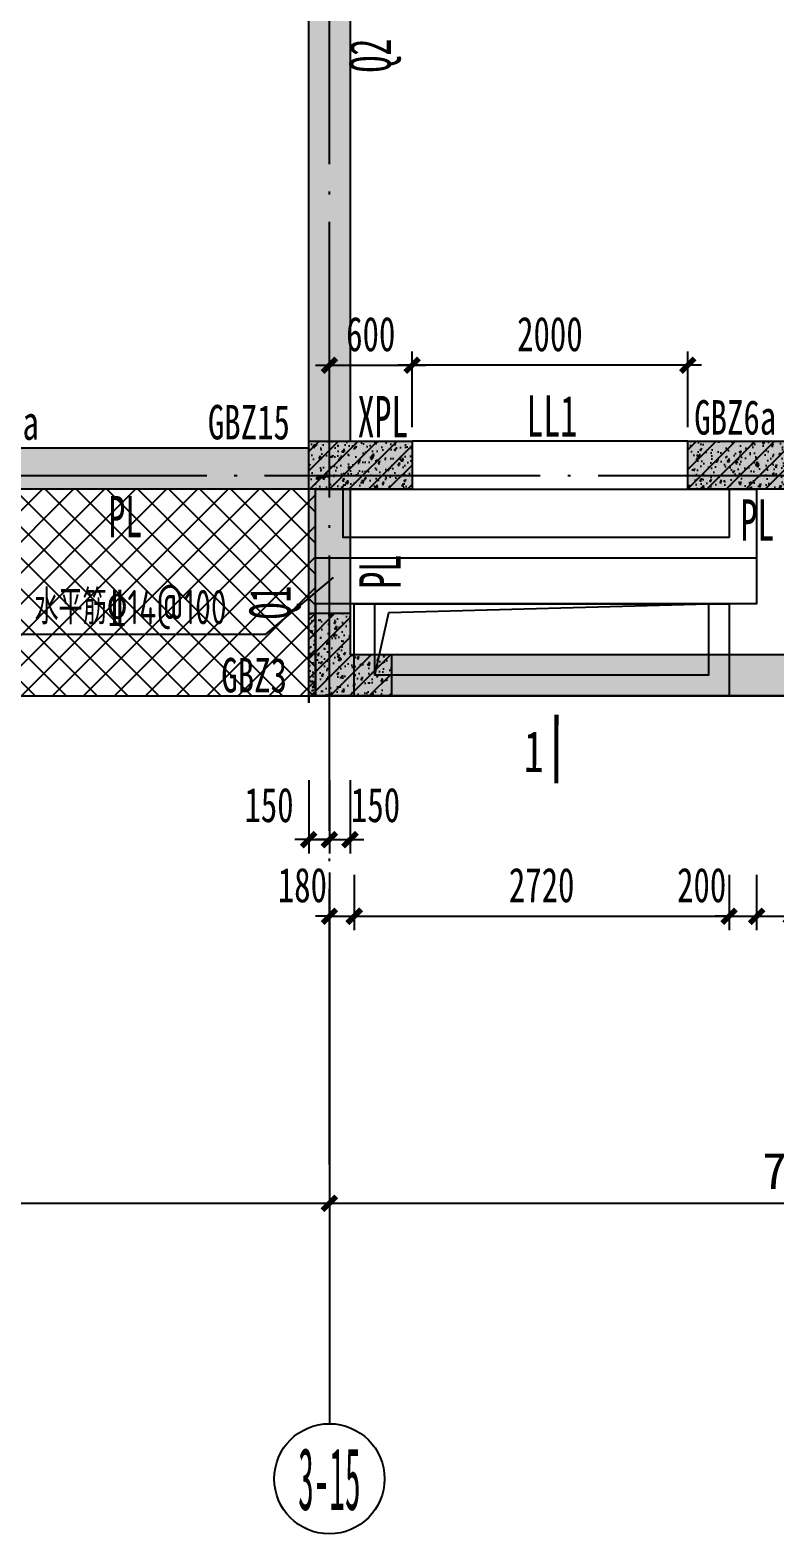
# Model space of a CAD drawing. Extents: x -3200781797 to -8106663, y 494714 to 1244925.
# Drawn here: x -8142954 to -8137549, y 599811 to 610726 of the extents above; entities that cross this region are included whole.
import ezdxf
from ezdxf.enums import TextEntityAlignment as Align

# ---------------------------------------------------------------- set-up
doc = ezdxf.new("R2010")
doc.units = 0
doc.header["$LTSCALE"] = 1000
doc.header["$MEASUREMENT"] = 0
for name, pattern in [('3#-轴线$0$DOTE', [2.42, 2, -0.2, 0.02, -0.2]), ('3#4#5#模板$0$CONTINOUS', [0]), ('DASH', [0.35, 0.25, -0.1])]:
    doc.linetypes.add(name, pattern=pattern)
doc.layers.get('Defpoints').update_dxf_attribs({"color": 30, "linetype": 'DASH'})
for name, color, linetype in [('3#-夹层$0$S-SLAB-HOLE', 5, 'Continuous'), ('3#-夹层$0$S-WALL', 40, 'Continuous'), ('3#-夹层$0$S-WALL-BEAM', 120, 'Continuous'), ('3#-夹层$0$S-WALL-HATC', 253, 'Continuous'), ('3#-轴线$0$3#-轴号$0$A-ANNO-AXIS-CIRC', 3, 'Continuous'), ('3#-轴线$0$3#-轴号$0$A-ANNO-AXIS-TEXT', 7, 'Continuous'), ('3#-轴线$0$3#-轴号$0$A-ANNO-DIMS', 3, 'Continuous'), ('3#-轴线$0$A-ANNO-DOTE', 10, '3#-轴线$0$DOTE'), ('3#-轴线$0$AXIS_TEXT', 7, 'Continuous'), ('3#4#5#模板$0$00-板边线', 7, 'Continuous'), ('3#4#5#模板$0$S-ANNO-TEXT', 7, 'Continuous'), ('3#4#5#模板$0$S-SLAB-TEXT', 120, 'Continuous'), ('3#4#5#模板$0$S-WALL-COLU', 252, '3#4#5#模板$0$CONTINOUS'), ('3#4#5#模板$0$S-WALL-COLU-HATC', 16, 'Continuous'), ('DIM', 3, 'Continuous'), ('S-PC-FQ-WYQ', 4, 'Continuous'), ('S-WALL-BEAM-TEXT', 2, 'Continuous'), ('S-WALL-COLU-TEXT', 2, 'Continuous'), ('S-WALL-DIMS', 50, 'Continuous'), ('THICK', 6, 'Continuous')]:
    doc.layers.add(name, color=color, linetype=linetype)
doc.layers.add('WALL-TEXT', color=2, linetype='Continuous', lineweight=25)
doc.styles.add('3#-轴线$0$3#-轴号$0$_TCH_AXIS', font='')
doc.styles.add('3#-轴线$0$3#-轴号$0$_TCH_DIM_T3', font='')
doc.styles.add('3#-轴线$0$COMPLEX', font='COMPLEX')
doc.styles.add('TSSD_Dimension', font='', dxfattribs={"width": 0.7})
doc.styles.add('TSSD_Rein', font='tssdeng.shx', dxfattribs={"width": 0.7, "bigfont": 'hztxt.shx'})
doc.styles.add('楷体', font='', dxfattribs={"width": 0.6})
doc.styles.add('楷体GB312', font='', dxfattribs={"width": 0.8})
doc.styles.get('3#-轴线$0$3#-轴号$0$_TCH_AXIS').set_extended_font_data('SimSun')
doc.styles.get('3#-轴线$0$3#-轴号$0$_TCH_DIM_T3').set_extended_font_data('SimSun')
doc.styles.get('TSSD_Dimension').set_extended_font_data('KaiTi_GB2312')
doc.styles.get('楷体').set_extended_font_data('KaiTi_GB2312')
doc.styles.get('楷体GB312').set_extended_font_data('楷体_GB2312')
doc.dimstyles.new('3#-轴线$0$3#-轴号$0$_TCH_ARCH&&100', dxfattribs={"dimtxt": 264.345992, "dimasz": 100, "dimexe": 250, "dimexo": 300, "dimgap": 100, "dimtad": 1, "dimdec": 0, "dimzin": 0, "dimdsep": 46, "dimtxsty": '3#-轴线$0$3#-轴号$0$_TCH_DIM_T3', "dimblk": '3#-轴线$0$3#-轴号$0$_ArchTick', "dimcen": 0.09, "dimclrt": 7, "dimazin": 2, "dimtfac": 1, "dimtdec": 0, "dimtix": 1, "dimtmove": 2, "dimatfit": 3, "dimfxl": 100, "dimtolj": 1, "dimtzin": 0, "dimarcsym": 0})
doc.dimstyles.new('TSSD_100_100', dxfattribs={"dimtxt": 250, "dimasz": 100, "dimexe": 100, "dimexo": 250, "dimgap": 100, "dimtad": 1, "dimdec": 0, "dimzin": 0, "dimdsep": 46, "dimtxsty": 'TSSD_Dimension', "dimblk": 'ARCHTICK', "dimcen": 0, "dimdle": 100, "dimclrt": 7, "dimadec": 0, "dimazin": 0, "dimtfac": 1, "dimtdec": 0, "dimtix": 1, "dimtmove": 2, "dimatfit": 3, "dimfxl": 1, "dimtolj": 1, "dimtzin": 0, "dimarcsym": 0})
doc.dimstyles.new('TSSD_100_100$0', dxfattribs={"dimtxt": 250, "dimasz": 100, "dimexe": 100, "dimexo": 0, "dimgap": 100, "dimtad": 1, "dimdec": 0, "dimzin": 0, "dimdsep": 46, "dimtxsty": 'TSSD_Dimension', "dimblk1": 'ARCHTICK', "dimblk2": 'ARCHTICK', "dimsah": 1, "dimcen": 0, "dimclrt": 7, "dimadec": 0, "dimazin": 0, "dimtfac": 1, "dimtdec": 0, "dimtix": 1, "dimtmove": 2, "dimatfit": 3, "dimldrblk": 'ARCHTICK', "dimfxl": 300, "dimfxlon": 1, "dimtvp": 0.7, "dimtolj": 1, "dimtzin": 0, "dimarcsym": 0})

# ---------------------------------------------------------------- blocks, each defined once
blk = doc.blocks.new('_ArchTick')
at = {"color": 0, "linetype": 'ByBlock', "const_width": 0.4}
blk.add_lwpolyline([(-0.5, -0.5), (0.5, 0.5)], dxfattribs=at)
blk = doc.blocks.new('*D302')
at = {"layer": 'Defpoints', "color": 0, "transparency": 16777216}
for p in [(-8140182, 608293), (-8140782, 607593), (-8140182, 607593)]:
    blk.add_point(p, dxfattribs=at)
at = {"layer": 'S-WALL-DIMS', "color": 0, "lineweight": -2, "transparency": 16777216}
for p, q in [((-8140782, 607843), (-8140782, 608393)), ((-8140182, 607843), (-8140182, 608393)), ((-8140882, 608293), (-8140082, 608293))]:
    blk.add_line(p, q, dxfattribs=at)
at = {"layer": 'S-WALL-DIMS', "color": 0, "lineweight": -2, "transparency": 16777216, "xscale": 100, "yscale": 100, "zscale": 100, "rotation": 180}
blk.add_blockref('_ArchTick', (-8140782, 608293), dxfattribs=at)
at = {"layer": 'S-WALL-DIMS', "color": 0, "lineweight": -2, "transparency": 16777216, "xscale": 100, "yscale": 100, "zscale": 100}
blk.add_blockref('_ArchTick', (-8140182, 608293), dxfattribs=at)
at = {"layer": 'S-WALL-DIMS', "color": 7, "transparency": 16777216, "insert": (-8140482, 608518), "char_height": 250, "attachment_point": 5, "style": 'TSSD_Dimension'}
blk.add_mtext('\\A1;600', dxfattribs=at)
blk = doc.blocks.new('*D138')
at = {"layer": 'Defpoints', "color": 0, "transparency": 16777216}
for p in [(-8140182, 608293), (-8140182, 607593), (-8138182, 607593)]:
    blk.add_point(p, dxfattribs=at)
at = {"layer": 'S-WALL-DIMS', "color": 0, "lineweight": -2, "transparency": 16777216}
for p, q in [((-8140182, 607843), (-8140182, 608393)), ((-8138182, 607843), (-8138182, 608393)), ((-8138082, 608293), (-8140282, 608293))]:
    blk.add_line(p, q, dxfattribs=at)
at = {"layer": 'S-WALL-DIMS', "color": 0, "lineweight": -2, "transparency": 16777216, "xscale": 100, "yscale": 100, "zscale": 100, "rotation": 180}
blk.add_blockref('_ArchTick', (-8140182, 608293), dxfattribs=at)
at = {"layer": 'S-WALL-DIMS', "color": 0, "lineweight": -2, "transparency": 16777216, "xscale": 100, "yscale": 100, "zscale": 100}
blk.add_blockref('_ArchTick', (-8138182, 608293), dxfattribs=at)
at = {"layer": 'S-WALL-DIMS', "color": 7, "transparency": 16777216, "insert": (-8139182, 608518), "char_height": 250, "attachment_point": 5, "style": 'TSSD_Dimension'}
blk.add_mtext('\\A1;2000', dxfattribs=at)
blk = doc.blocks.new('xpl-jia-3')
at = {"layer": 'S-WALL-BEAM-TEXT', "style": '楷体', "width": 0.6}
for s, p in [('XPL', (-8190577, 607770)), ('PL', (-8192385, 607045)), ('PL', (-8187799, 607020))]:
    blk.add_text(s, height=300, dxfattribs=at).set_placement(p)
blk.add_text('PL', height=300, rotation=90, dxfattribs=at).set_placement((-8190266, 606672))
blk = doc.blocks.new('3-an-jia')
at = {"layer": 'S-WALL-COLU-TEXT', "style": '楷体GB312', "width": 0.7}
blk.add_text('GBZ6a', height=250, rotation=0.0005, dxfattribs=at).set_placement((-7938077, 607785))
for s, p in [('GBZ15a', (-7943546, 607747)), ('GBZ15', (-7941606, 607750)), ('GBZ3', (-7941508, 605914))]:
    blk.add_text(s, height=250, dxfattribs=at).set_placement(p)
blk = doc.blocks.new('q1')
at = {"layer": 'WALL-TEXT', "style": '楷体', "width": 0.6}
for s, p in [('Q2', (-8136137, 461715)), ('Q1', (-8136863, 457746))]:
    blk.add_text(s, height=300, rotation=90, dxfattribs=at).set_placement(p)
blk = doc.blocks.new('*D882')
at = {"layer": 'Defpoints', "color": 0, "transparency": 16777216}
for p in [(69050, -113649), (69200, -113649), (69200, -114331)]:
    blk.add_point(p, dxfattribs=at)
at = {"layer": 'DIM', "color": 0, "lineweight": -2, "transparency": 16777216}
for p, q in [((69050, -113899), (69050, -114431)), ((69200, -113899), (69200, -114431)), ((69050, -114331), (68950, -114331)), ((69050, -114331), (69200, -114331)), ((69200, -114331), (69300, -114331))]:
    blk.add_line(p, q, dxfattribs=at)
at = {"layer": 'DIM', "color": 0, "lineweight": -2, "transparency": 16777216, "xscale": 100, "yscale": 100, "zscale": 100}
blk.add_blockref('_ArchTick', (69050, -114331), dxfattribs=at)
at = {"layer": 'DIM', "color": 0, "lineweight": -2, "transparency": 16777216, "xscale": 100, "yscale": 100, "zscale": 100, "rotation": 180}
blk.add_blockref('_ArchTick', (69200, -114331), dxfattribs=at)
at = {"layer": 'DIM', "color": 7, "transparency": 16777216, "insert": (68762, -114081), "char_height": 250, "attachment_point": 5, "style": 'TSSD_Dimension'}
blk.add_mtext('\\A1;150', dxfattribs=at)
blk = doc.blocks.new('*D883')
at = {"layer": 'Defpoints', "color": 0, "transparency": 16777216}
for p in [(69200, -113649), (69350, -113649), (69350, -114331)]:
    blk.add_point(p, dxfattribs=at)
at = {"layer": 'DIM', "color": 0, "lineweight": -2, "transparency": 16777216}
for p, q in [((69200, -113899), (69200, -114431)), ((69350, -113899), (69350, -114431)), ((69200, -114331), (69100, -114331)), ((69200, -114331), (69350, -114331)), ((69350, -114331), (69450, -114331))]:
    blk.add_line(p, q, dxfattribs=at)
at = {"layer": 'DIM', "color": 0, "lineweight": -2, "transparency": 16777216, "xscale": 100, "yscale": 100, "zscale": 100}
blk.add_blockref('_ArchTick', (69200, -114331), dxfattribs=at)
at = {"layer": 'DIM', "color": 0, "lineweight": -2, "transparency": 16777216, "xscale": 100, "yscale": 100, "zscale": 100, "rotation": 180}
blk.add_blockref('_ArchTick', (69350, -114331), dxfattribs=at)
at = {"layer": 'DIM', "color": 7, "transparency": 16777216, "insert": (69535, -114081), "char_height": 250, "attachment_point": 5, "style": 'TSSD_Dimension'}
blk.add_mtext('\\A1;150', dxfattribs=at)
blk = doc.blocks.new('*D1014')
at = {"layer": 'Defpoints', "color": 0, "transparency": 16777216}
for p in [(-8140782, 605893), (-8140602, 605893), (-8140602, 604294)]:
    blk.add_point(p, dxfattribs=at)
at = {"layer": 'DIM', "color": 0, "lineweight": -2, "transparency": 16777216}
for p, q in [((-8140782, 604594), (-8140782, 604194)), ((-8140602, 604594), (-8140602, 604194)), ((-8140782, 604294), (-8140882, 604294)), ((-8140782, 604294), (-8140602, 604294)), ((-8140602, 604294), (-8140502, 604294))]:
    blk.add_line(p, q, dxfattribs=at)
at = {"layer": 'DIM', "color": 0, "lineweight": -2, "transparency": 16777216, "xscale": 100, "yscale": 100, "zscale": 100}
blk.add_blockref('_ArchTick', (-8140782, 604294), dxfattribs=at)
at = {"layer": 'DIM', "color": 0, "lineweight": -2, "transparency": 16777216, "xscale": 100, "yscale": 100, "zscale": 100, "rotation": 180}
blk.add_blockref('_ArchTick', (-8140602, 604294), dxfattribs=at)
at = {"layer": 'DIM', "color": 7, "transparency": 16777216, "insert": (-8140978, 604519), "char_height": 250, "attachment_point": 5, "style": 'TSSD_Dimension'}
blk.add_mtext('\\A1;180', dxfattribs=at)
blk = doc.blocks.new('*D1015')
at = {"layer": 'Defpoints', "color": 0, "transparency": 16777216}
for p in [(-8140602, 605893), (-8137882, 605893), (-8137882, 604294)]:
    blk.add_point(p, dxfattribs=at)
at = {"layer": 'DIM', "color": 0, "lineweight": -2, "transparency": 16777216}
for p, q in [((-8140602, 604594), (-8140602, 604194)), ((-8137882, 604594), (-8137882, 604194)), ((-8140602, 604294), (-8137882, 604294))]:
    blk.add_line(p, q, dxfattribs=at)
at = {"layer": 'DIM', "color": 0, "lineweight": -2, "transparency": 16777216, "xscale": 100, "yscale": 100, "zscale": 100, "rotation": 180}
blk.add_blockref('_ArchTick', (-8140602, 604294), dxfattribs=at)
at = {"layer": 'DIM', "color": 0, "lineweight": -2, "transparency": 16777216, "xscale": 100, "yscale": 100, "zscale": 100}
blk.add_blockref('_ArchTick', (-8137882, 604294), dxfattribs=at)
at = {"layer": 'DIM', "color": 7, "transparency": 16777216, "insert": (-8139242, 604519), "char_height": 250, "attachment_point": 5, "style": 'TSSD_Dimension'}
blk.add_mtext('\\A1;2720', dxfattribs=at)
blk = doc.blocks.new('*D1016')
at = {"layer": 'Defpoints', "color": 0, "transparency": 16777216}
for p in [(-8137882, 605893), (-8137682, 605893), (-8137682, 604294)]:
    blk.add_point(p, dxfattribs=at)
at = {"layer": 'DIM', "color": 0, "lineweight": -2, "transparency": 16777216}
for p, q in [((-8137882, 604594), (-8137882, 604194)), ((-8137682, 604594), (-8137682, 604194)), ((-8137882, 604294), (-8137982, 604294)), ((-8137882, 604294), (-8137682, 604294)), ((-8137682, 604294), (-8137582, 604294))]:
    blk.add_line(p, q, dxfattribs=at)
at = {"layer": 'DIM', "color": 0, "lineweight": -2, "transparency": 16777216, "xscale": 100, "yscale": 100, "zscale": 100}
blk.add_blockref('_ArchTick', (-8137882, 604294), dxfattribs=at)
at = {"layer": 'DIM', "color": 0, "lineweight": -2, "transparency": 16777216, "xscale": 100, "yscale": 100, "zscale": 100, "rotation": 180}
blk.add_blockref('_ArchTick', (-8137682, 604294), dxfattribs=at)
at = {"layer": 'DIM', "color": 7, "transparency": 16777216, "insert": (-8138081, 604519), "char_height": 250, "attachment_point": 5, "style": 'TSSD_Dimension'}
blk.add_mtext('\\A1;200', dxfattribs=at)
blk = doc.blocks.new('*D1017')
at = {"layer": 'Defpoints', "color": 0, "transparency": 16777216}
for p in [(-8137682, 605893), (-8137432, 605893), (-8137432, 604294)]:
    blk.add_point(p, dxfattribs=at)
at = {"layer": 'DIM', "color": 0, "lineweight": -2, "transparency": 16777216}
for p, q in [((-8137682, 604594), (-8137682, 604194)), ((-8137432, 604594), (-8137432, 604194)), ((-8137682, 604294), (-8137432, 604294))]:
    blk.add_line(p, q, dxfattribs=at)
at = {"layer": 'DIM', "color": 0, "lineweight": -2, "transparency": 16777216, "xscale": 100, "yscale": 100, "zscale": 100, "rotation": 180}
blk.add_blockref('_ArchTick', (-8137682, 604294), dxfattribs=at)
at = {"layer": 'DIM', "color": 0, "lineweight": -2, "transparency": 16777216, "xscale": 100, "yscale": 100, "zscale": 100}
blk.add_blockref('_ArchTick', (-8137432, 604294), dxfattribs=at)
at = {"layer": 'DIM', "color": 7, "transparency": 16777216, "insert": (-8137234, 604519), "char_height": 250, "attachment_point": 5, "style": 'TSSD_Dimension'}
blk.add_mtext('\\A1;250', dxfattribs=at)
blk = doc.blocks.new('3#-轴线$0$_AXISO')
blk.add_circle((0, 0), 0.5)
at = {"layer": '3#-轴线$0$AXIS_TEXT', "style": '3#-轴线$0$COMPLEX', "width": 1.041667}
blk.add_attdef('A', text='', height=0.56, dxfattribs=at).set_placement((-0.25, -0.28), (0.25, -0.28), align=Align.FIT)
blk = doc.blocks.new('3#-轴线$0$3#-轴号$0$_ArchTick')
at = {"color": 0, "linetype": 'ByBlock', "const_width": 0.4}
blk.add_lwpolyline([(-0.5, -0.5), (0.5, 0.5)], dxfattribs=at)
blk = doc.blocks.new('*D2031')
at = {"layer": '3#-轴线$0$3#-轴号$0$A-ANNO-DIMS', "color": 0, "lineweight": -2, "transparency": 16777216}
for p, q in [((24350, -15882), (24350, -16632)), ((31350, -15882), (31350, -16632)), ((24350, -16382), (31350, -16382))]:
    blk.add_line(p, q, dxfattribs=at)
at = {"layer": 'Defpoints', "color": 0, "transparency": 16777216}
for p in [(24350, -15582), (31350, -15582), (31350, -16382)]:
    blk.add_point(p, dxfattribs=at)
at = {"layer": '3#-轴线$0$3#-轴号$0$A-ANNO-DIMS', "color": 0, "lineweight": -2, "transparency": 16777216, "xscale": 100, "yscale": 100, "zscale": 100, "rotation": 180}
blk.add_blockref('3#-轴线$0$3#-轴号$0$_ArchTick', (24350, -16382), dxfattribs=at)
at = {"layer": '3#-轴线$0$3#-轴号$0$A-ANNO-DIMS', "color": 0, "lineweight": -2, "transparency": 16777216, "xscale": 100, "yscale": 100, "zscale": 100}
blk.add_blockref('3#-轴线$0$3#-轴号$0$_ArchTick', (31350, -16382), dxfattribs=at)
at = {"layer": '3#-轴线$0$3#-轴号$0$A-ANNO-DIMS', "color": 7, "transparency": 16777216, "insert": (27850, -16149), "char_height": 264.3, "attachment_point": 5, "style": '3#-轴线$0$3#-轴号$0$_TCH_DIM_T3'}
blk.add_mtext('\\A1;7000', dxfattribs=at)
blk = doc.blocks.new('*D2032')
at = {"layer": '3#-轴线$0$3#-轴号$0$A-ANNO-DIMS', "color": 0, "lineweight": -2, "transparency": 16777216}
for p, q in [((31350, -15882), (31350, -16632)), ((38350, -15882), (38350, -16632)), ((31350, -16382), (38350, -16382))]:
    blk.add_line(p, q, dxfattribs=at)
at = {"layer": 'Defpoints', "color": 0, "transparency": 16777216}
for p in [(31350, -15582), (38350, -15582), (38350, -16382)]:
    blk.add_point(p, dxfattribs=at)
at = {"layer": '3#-轴线$0$3#-轴号$0$A-ANNO-DIMS', "color": 0, "lineweight": -2, "transparency": 16777216, "xscale": 100, "yscale": 100, "zscale": 100, "rotation": 180}
blk.add_blockref('3#-轴线$0$3#-轴号$0$_ArchTick', (31350, -16382), dxfattribs=at)
at = {"layer": '3#-轴线$0$3#-轴号$0$A-ANNO-DIMS', "color": 0, "lineweight": -2, "transparency": 16777216, "xscale": 100, "yscale": 100, "zscale": 100}
blk.add_blockref('3#-轴线$0$3#-轴号$0$_ArchTick', (38350, -16382), dxfattribs=at)
at = {"layer": '3#-轴线$0$3#-轴号$0$A-ANNO-DIMS', "color": 7, "transparency": 16777216, "insert": (34850, -16149), "char_height": 264.3, "attachment_point": 5, "style": '3#-轴线$0$3#-轴号$0$_TCH_DIM_T3'}
blk.add_mtext('\\A1;7000', dxfattribs=at)
blk = doc.blocks.new('3#4#5#模板$0$A$C3a591143')
at = {"layer": '3#4#5#模板$0$00-板边线'}
h = blk.add_hatch(dxfattribs=at)
h.set_pattern_fill('ANSI37', color=30, scale=100)
h.set_pattern_definition([(45, (-4272.53, -115284.81), (-112.2532, 112.2532), []), (135, (-4272.53, -115284.81), (-112.2532, -112.2532), [])])
h.paths.add_polyline_path([(32080, 1515), (34780, 1516), (34780, 3015), (32080, 3015)])
at = {"color": 3}
for points in [[(37980, 2515), (34780, 2515), (34780, 3015), (37980, 3015)], [(37780, 2665), (34980, 2665), (34980, 3015), (37780, 3015)]]:
    blk.add_lwpolyline(points, close=True, dxfattribs=at)
blk.add_lwpolyline([(34780, 1515), (45430, 1515), (45430, 2185), (42100, 2185), (42100, 3015), (37980, 3015), (37980, 2185), (34780, 2185)], close=True)
at = {"color": 6}
for points in [[(35061, 2185), (37780, 2185), (37780, 1515), (35061, 1515)], [(35211, 2185), (37630, 2185), (37630, 1665), (35210, 1665)]]:
    blk.add_lwpolyline(points, close=True, dxfattribs=at)
blk.add_lwpolyline([(35210, 1665), (35311, 2121), (37630, 2185)], dxfattribs=at)
at = {"layer": '3#4#5#模板$0$00-板边线', "color": 30}
blk.add_lwpolyline([(32080, 1515), (34780, 1516), (34780, 3015), (32080, 3015)], close=True, dxfattribs=at)
at = {"layer": '3#4#5#模板$0$00-板边线', "color": 1}
blk.add_lwpolyline([(34780, 3015), (37980, 3015), (37980, 2185), (34780, 2185)], close=True, dxfattribs=at)
blk = doc.blocks.new('Q-BIM')
at = {"layer": 'DIM'}
for base, p1, p2, picture, middle in [((69200, -114331.2), (69050, -113649.5), (69200, -113649.5), '*D882', (68761.9, -114081.2)), ((69350, -114331.2), (69200, -113649.5), (69350, -113649.5), '*D883', (69534.7, -114081.2))]:
    dim = blk.add_linear_dim(base=base, p1=p1, p2=p2, dimstyle='TSSD_100_100', dxfattribs=at)
    dim.commit()
    dim.dimension.update_dxf_attribs({"geometry": picture, "text_midpoint": middle, "dimtype": 128})
blk = doc.blocks.new('3#-轴线$0$3#-轴号')
at = {"layer": '3#-轴线$0$3#-轴号$0$A-ANNO-AXIS-CIRC'}
blk.add_line((31350, -13981.5), (31350, -17981.5), dxfattribs=at)
ref = blk.add_blockref('3#-轴线$0$_AXISO', (31350, -18381.5), dxfattribs=dict(at, xscale=800, yscale=800, zscale=800))
ref.add_attrib('A', '3-15', dxfattribs={"layer": '3#-轴线$0$3#-轴号$0$A-ANNO-AXIS-TEXT', "height": 452.55, "style": '3#-轴线$0$3#-轴号$0$_TCH_AXIS', "width": 0.349609}).set_placement((31123.7, -18607.8), (31576.3, -18607.8), align=Align.FIT)
at = {"layer": '3#-轴线$0$3#-轴号$0$A-ANNO-DIMS'}
for p1, p2, picture, middle in [((24350, -15581.5), (31350, -15581.5), '*D2031', (27850, -16149.3)), ((31350, -15581.5), (38350, -15581.5), '*D2032', (34850, -16149.3))]:
    dim = blk.add_aligned_dim(p1=p1, p2=p2, distance=-800, dimstyle='3#-轴线$0$3#-轴号$0$_TCH_ARCH&&100', dxfattribs=at)
    dim.commit()
    dim.dimension.update_dxf_attribs({"geometry": picture, "text_midpoint": middle})
blk = doc.blocks.new('3#-轴线')
at = {"layer": '3#-轴线$0$A-ANNO-DOTE'}
for points in [[(31350, -16100), (31350, -7100)], [(-3000, -11100), (44800, -11100)]]:
    blk.add_lwpolyline(points, dxfattribs=at)
blk.add_blockref('3#-轴线$0$3#-轴号', (0, 0))
blk = doc.blocks.new('3#-夹层')
at = {"layer": '3#-夹层$0$S-WALL-HATC'}
h = blk.add_hatch(color=256, dxfattribs=at)
h.paths.add_polyline_path([(13550, -11200), (13950, -11200), (13950, -10850), (13550, -10850), (13550, -4800), (13550, -4700), (13250, -4700), (13250, -4800), (13250, -10900), (10600, -10900), (10600, -7200), (11750, -7200), (11750, -4700), (8800, -4700), (8800, -4600), (8500, -4600), (8500, -5000), (9050, -5000), (9050, -7300), (10300, -7300), (10300, -10850), (9850, -10850), (9850, -11200), (10300, -11200), (10300, -12400), (3550, -12400), (3550, -12000), (3200, -12000), (3200, -12400), (200, -12400), (200, -11200), (700, -11200), (700, -10850), (200, -10850), (200, -5050), (200, -4450), (200, -3400), (2000, -3400), (2000, -3050), (200, -3050), (200, -200), (700, -200), (700, 100), (200, 100), (200, 1350), (5850, 1350), (5850, 100), (5300, 100), (5300, -200), (5570, -200), (5570, -100), (5850, -100), (5850, -200), (6300, -200), (8500, -200), (8500, -3050), (7800, -3050), (7800, -3400), (8500, -3400), (8800, -3400), (8800, -3300), (8800, 100), (6100, 100), (6100, 1600), (-100, 1600), (-100, -11100), (-100, -12700), (3450, -12700), (10600, -12700), (10600, -11200), (13250, -11200), (13250, -12700), (28550, -12700), (28550, -11200), (31200, -11200), (31200, -12700), (41900, -12700), (41900, 1600), (35700, 1600), (35700, 100), (33000, 100), (33000, -3300), (33000, -3400), (33300, -3400), (34000, -3400), (34000, -3050), (33300, -3050), (33300, -200), (35500, -200), (35950, -200), (35950, -100), (36230, -100), (36230, -200), (36500, -200), (36500, 100), (35950, 100), (35950, 1350), (41600, 1350), (41600, 100), (41100, 100), (41100, -200), (41600, -200), (41600, -3050), (39800, -3050), (39800, -3400), (41600, -3400), (41600, -4450), (41600, -5050), (41600, -10850), (41100, -10850), (41100, -11200), (41600, -11200), (41600, -12400), (38600, -12400), (38600, -12000), (38250, -12000), (38250, -12400), (31500, -12400), (31500, -11200), (31950, -11200), (31950, -10850), (31500, -10850), (31500, -7300), (32750, -7300), (32750, -5000), (33300, -5000), (33300, -4600), (33000, -4600), (33000, -4700), (30050, -4700), (30050, -7200), (31200, -7200), (31200, -10900), (28550, -10900), (28550, -4800), (28550, -4700), (28250, -4700), (28250, -4800), (28250, -10850), (27850, -10850), (27850, -11200), (28250, -11200), (28250, -12400), (21075, -12400), (21075, -11200), (21600, -11200), (21600, -10850), (21075, -10850), (21075, -5300), (21800, -5300), (21800, -3400), (24100, -3400), (24450, -3400), (26148, -3400), (26148, -3100), (24350, -3100), (21500, -3100), (21500, -5000), (20900, -5000), (20300, -5000), (20300, -3100), (17452, -3100), (15652, -3100), (15652, -3400), (17350, -3400), (17700, -3400), (20000, -3400), (20000, -5300), (20725, -5300), (20725, -10850), (20200, -10850), (20200, -11200), (20725, -11200), (20725, -12400), (13550, -12400)])
h.paths.add_polyline_path([(11550, -7000), (9350, -7000), (9350, -4900), (11550, -4900)], flags=16)
h.paths.add_polyline_path([(30250, -7000), (30250, -4900), (32450, -4900), (32450, -7000)], flags=16)
blk.add_hatch(color=256, dxfattribs=at).paths.add_polyline_path([(33950, -11200), (33950, -10850), (34850, -10850), (34850, -11200)])
at = {"layer": '3#-夹层$0$S-WALL'}
for points in [[(41900, -12700), (31200, -12700), (31200, -11200), (28550, -11200), (28550, -12700), (13250, -12700)], [(28550, -4800), (28550, -10900), (31200, -10900), (31200, -7200)], [(31500, -7300), (31500, -10850), (31950, -10850), (31950, -11200), (31500, -11200), (31500, -12400), (38250, -12400)]]:
    blk.add_lwpolyline(points, dxfattribs=at)
blk.add_lwpolyline([(33950, -11200), (33950, -10850), (34850, -10850), (34850, -11200)], close=True, dxfattribs=at)
at = {"layer": '3#-夹层$0$S-WALL-BEAM'}
blk.add_lwpolyline([(31950, -11200), (33950, -11200), (33950, -10850), (31950, -10850)], close=True, dxfattribs=at)
at = {"layer": '3#-夹层$0$S-SLAB-HOLE'}
blk.add_blockref('3#-轴线', (0, 0), dxfattribs=at)

msp = doc.modelspace()

# ---------------------------------------------------------------- hatches: boundary and pattern name
at = {"layer": '3#4#5#模板$0$S-WALL-COLU-HATC'}
h = msp.add_hatch(dxfattribs=at)
h.set_pattern_fill('ARMORED', color=256, scale=10, style=0)
h.set_pattern_definition([(50, (-4173.72, 148552.64), (143.4520365, -12.550427), [15, -165]), (355, (-4173.72, 148552.64), (-27.7502667, 150.4384267), [12, -132]), (100.4514, (-4161.76, 148551.6), (115.7018763, 137.8879084), [12.748038, -140.2284224]), (46.1842, (-4173.72, 148592.64), (213.4482097, -33.103803), [22.5, -247.5]), (96.6356, (-4155.93, 148589.89), (186.932541, 194.823574), [19.1220576, -210.3426]), (351.1842, (-4173.72, 148592.64), (186.932389, 194.82372), [18, -198]), (21, (-4153.72, 148582.64), (119.3814104, -80.5237781), [15, -165]), (326, (-4153.72, 148582.64), (48.6630664, 145.030009), [12, -132]), (71.4514, (-4143.77, 148575.93), (168.0445257, 64.5060993), [12.748038, -140.2284224]), (37.5, (-4173.716, 148552.645), (2.43197106, 66.57877077), [0, -130.4, 0, -134, 0, -132.5]), (7.5, (-4173.716, 148552.645), (52.6139075, 78.8823424), [0, -76.4, 0, -127.4, 0, -50.5]), (327.5, (-4218.316, 148552.645), (106.76448723, -4.51097435), [0, -50, 0, -156, 0, -207]), (317.5, (-4238.32, 148552.645), (116.6372339, 20.0209965), [0, -65, 0, -103.6, 0, -147]), (45, (-4173.72, 148552.64), (-70.7106781, 70.7106781), [])])
h.paths.add_polyline_path([(-8140932.3, 607392.8), (-8140932.3, 607742.8), (-8140182.3, 607742.8), (-8140182.3, 607392.8), (-8140582.3, 607392.8)])
h = msp.add_hatch(dxfattribs=at)
h.set_pattern_fill('ARMORED', color=256, scale=10, style=0)
h.set_pattern_definition([(50, (-3273.7, 148552.64), (143.4520365, -12.550427), [15, -165]), (355, (-3273.7, 148552.64), (-27.7502667, 150.4384267), [12, -132]), (100.4514, (-3261.75, 148551.6), (115.7018763, 137.8879084), [12.748038, -140.2284224]), (46.1842, (-3273.7, 148592.64), (213.4482097, -33.103803), [22.5, -247.5]), (96.6356, (-3255.91, 148589.89), (186.932541, 194.823574), [19.1220576, -210.3426]), (351.1842, (-3273.7, 148592.64), (186.932389, 194.82372), [18, -198]), (21, (-3253.7, 148582.64), (119.3814104, -80.5237781), [15, -165]), (326, (-3253.7, 148582.64), (48.6630664, 145.030009), [12, -132]), (71.4514, (-3243.75, 148575.93), (168.0445257, 64.5060993), [12.748038, -140.2284224]), (37.5, (-3273.7, 148552.645), (2.43197106, 66.57877077), [0, -130.4, 0, -134, 0, -132.5]), (7.5, (-3273.7, 148552.645), (52.6139075, 78.8823424), [0, -76.4, 0, -127.4, 0, -50.5]), (327.5, (-3318.3, 148552.645), (106.76448723, -4.51097435), [0, -50, 0, -156, 0, -207]), (317.5, (-3338.3, 148552.645), (116.6372339, 20.0209965), [0, -65, 0, -103.6, 0, -147]), (45, (-3273.7, 148552.64), (-70.7106781, 70.7106781), [])])
h.paths.add_polyline_path([(-8138182.3, 607392.8), (-8138182.3, 607742.8), (-8137282.3, 607742.8), (-8137282.3, 607392.8)])
h = msp.add_hatch(dxfattribs=at)
h.set_pattern_fill('ARMORED', color=256, scale=10, style=0)
h.set_pattern_definition([(50, (-4173.72, 148602.64), (143.4520365, -12.550427), [15, -165]), (355, (-4173.72, 148602.64), (-27.7502667, 150.4384267), [12, -132]), (100.4514, (-4161.77, 148601.6), (115.7018763, 137.8879084), [12.748038, -140.2284224]), (46.1842, (-4173.72, 148642.64), (213.4482097, -33.103803), [22.5, -247.5]), (96.6356, (-4155.93, 148639.89), (186.932541, 194.823574), [19.1220576, -210.3426]), (351.1842, (-4173.72, 148642.64), (186.932389, 194.82372), [18, -198]), (21, (-4153.72, 148632.64), (119.3814104, -80.5237781), [15, -165]), (326, (-4153.72, 148632.64), (48.6630664, 145.030009), [12, -132]), (71.4514, (-4143.77, 148625.93), (168.0445257, 64.5060993), [12.748038, -140.2284224]), (37.5, (-4173.72, 148602.645), (2.43197106, 66.57877077), [0, -130.4, 0, -134, 0, -132.5]), (7.5, (-4173.72, 148602.645), (52.6139075, 78.8823424), [0, -76.4, 0, -127.4, 0, -50.5]), (327.5, (-4218.32, 148602.645), (106.76448723, -4.51097435), [0, -50, 0, -156, 0, -207]), (317.5, (-4238.32, 148602.645), (116.6372339, 20.0209965), [0, -65, 0, -103.6, 0, -147]), (45, (-4173.72, 148602.64), (-70.7106781, 70.7106781), [])])
h.paths.add_polyline_path([(-8140932.3, 605842.8), (-8140932.3, 606492.8), (-8140632.3, 606492.8), (-8140632.3, 606192.8), (-8140332.3, 606192.8), (-8140332.3, 605892.8), (-8140932.3, 605892.8)])

# ---------------------------------------------------------------- linework, layer by layer
at = {"layer": '3#4#5#模板$0$S-WALL-COLU', "linetype": 'ByBlock'}
for points in [[(-8140932.3, 607392.8), (-8140932.3, 607742.8), (-8140182.3, 607742.8), (-8140182.3, 607392.8), (-8140582.3, 607392.8)], [(-8138182.3, 607392.8), (-8138182.3, 607742.8), (-8137282.3, 607742.8), (-8137282.3, 607392.8), (-8138182.3, 607392.8), (-8138182.3, 607392.8)], [(-8140932.3, 605842.8), (-8140932.3, 606492.8), (-8140632.3, 606492.8), (-8140632.3, 606192.8), (-8140332.3, 606192.8), (-8140332.3, 605892.8), (-8140932.3, 605892.8), (-8140932.3, 605842.8)]]:
    msp.add_lwpolyline(points, close=True, dxfattribs=at)
at = {"layer": 'S-PC-FQ-WYQ'}
msp.add_lwpolyline([(-8143135.3, 606342.4), (-8141244.3, 606342.4), (-8140752.8, 606751.5)], dxfattribs=at)
at = {"layer": 'THICK', "const_width": 30}
msp.add_lwpolyline([(-8139136.1, 605259.1), (-8139134.5, 605758.1)], dxfattribs=at)

# ---------------------------------------------------------------- block references
at = {"layer": '3#4#5#模板$0$S-ANNO-TEXT'}
msp.add_blockref('3#-夹层', (-8172132.3, 618592.8), dxfattribs=at)
at = {"layer": '3#4#5#模板$0$S-SLAB-TEXT'}
msp.add_blockref('3#4#5#模板$0$A$C3a591143', (-8175662.4, 604377.6), dxfattribs=at)
at = {"layer": 'S-PC-FQ-WYQ'}
for name, p in [('3-an-jia', (-200058.1, 4.9)), ('xpl-jia-3', (50000, 0))]:
    msp.add_blockref(name, p, dxfattribs=at)
at = {"layer": 'S-WALL-DIMS'}
msp.add_blockref('Q-BIM', (-8209982.3, 719181.1), dxfattribs=at)
at = {"layer": 'WALL-TEXT'}
msp.add_blockref('q1', (-4199.2, 148702.7), dxfattribs=at)

# ---------------------------------------------------------------- texts
at = {"layer": 'S-WALL-BEAM-TEXT', "style": '楷体', "width": 0.6}
msp.add_text('LL1', height=300, dxfattribs=at).set_placement((-8139351.7, 607774.2))
at = {"layer": 'THICK', "style": '楷体', "width": 0.7}
msp.add_text('1', height=300, rotation=359.70595, dxfattribs=at).set_placement((-8139370.9, 605340.4))
at = {"layer": 'WALL-TEXT', "style": 'TSSD_Rein', "width": 0.7}
msp.add_text('水平筋%%13214@100', height=250, rotation=0.00002, dxfattribs=at).set_placement((-8142922.1, 606412.4))

# ---------------------------------------------------------------- dimensions: what is measured, and where the dimension line sits
at = {"layer": 'DIM'}
for base, p1, p2, picture, middle in [((-8140601.8134, 604293.5529), (-8140782.2623, 605892.7729), (-8140601.8134, 605892.7729), '*D1014', (-8140977.8254, 604518.5529)), ((-8137682.3, 604293.6), (-8137882.3, 605892.8), (-8137682.3, 605892.8), '*D1016', (-8138080.7, 604518.6)), ((-8137432.3, 604293.6), (-8137682.3, 605892.8), (-8137432.3, 605892.8), '*D1017', (-8137233.9, 604518.6))]:
    dim = msp.add_linear_dim(base=base, p1=p1, p2=p2, dimstyle='TSSD_100_100$0', dxfattribs=at)
    dim.commit()
    dim.dimension.update_dxf_attribs({"geometry": picture, "text_midpoint": middle, "dimtype": 160})
dim = msp.add_linear_dim(base=(-8137882.2623, 604293.5529), p1=(-8140601.8134, 605892.7729), p2=(-8137882.2623, 605892.7729), dimstyle='TSSD_100_100$0', dxfattribs=at)
dim.commit()
dim.dimension.update_dxf_attribs({"geometry": '*D1015', "text_midpoint": (-8139242.0379, 604518.5529)})
at = {"layer": 'S-WALL-DIMS'}
dim = msp.add_linear_dim(base=(-8140182.3, 608292.8), p1=(-8140782.3, 607592.8), p2=(-8140182.3, 607592.8), dimstyle='TSSD_100_100', dxfattribs=at)
dim.commit()
dim.dimension.update_dxf_attribs({"geometry": '*D302', "text_midpoint": (-8140482.3, 608517.8)})
dim = msp.add_linear_dim(base=(-8140182.3, 608292.8), p1=(-8138182.1, 607592.8), p2=(-8140182.3, 607592.8), angle=180, dimstyle='TSSD_100_100', dxfattribs=at)
dim.commit()
dim.dimension.update_dxf_attribs({"geometry": '*D138', "text_midpoint": (-8139182.2, 608517.8)})

doc.saveas('drawing.dxf')
